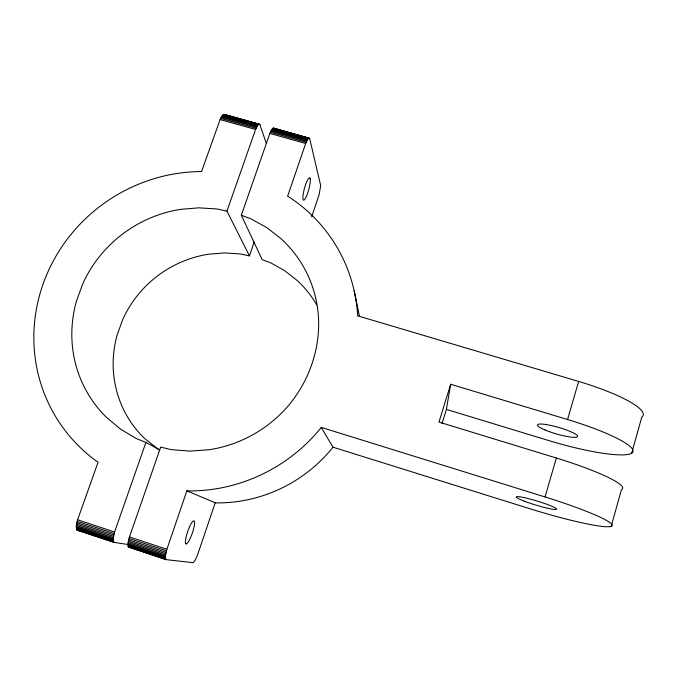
<?xml version="1.0" encoding="UTF-8"?>
<svg xmlns="http://www.w3.org/2000/svg" width="677" height="677" viewBox="0 0 677 677"><rect width="100%" height="100%" fill="white"/><g stroke="black" fill="none" stroke-linecap="round" stroke-linejoin="round"><path stroke-width="1.02" d="M128.232 544.536L113.854 542.379L77.153 530.218L76.535 529.287L76.349 525.411L77.601 519.784L98.089 462.154L96.811 461.375A164.232 157.462 -34.8 0 1 43.218 283.688A164.232 157.462 -34.8 0 1 200.079 171.552L201.534 171.636L220.11 119.567L221.701 116.376L223.723 114.371L259.714 124.28L266.366 143.49M113.854 542.379L113.161 538.824L114.582 532.004L145.919 442.436L136.009 438.417L120.337 428.99L106.416 417.32A125.11 119.931 -34.8 0 1 76.56 300.732L82.839 283.663A125.11 119.931 -34.8 0 1 180.7 209.345L198.75 207.839L216.758 208.948L226.947 211.097L249.441 255.889L240.445 253.96L224.552 252.927L208.609 254.213A109.97 106.187 -35.7 0 0 122.579 319.925L117.138 335.03A109.97 106.187 -35.7 0 0 144.133 438.078L159.044 449.934M165.755 559.591L165.349 556.105L166.889 549.284L186.869 490.817L188.401 490.943A164.232 157.462 -34.8 0 0 320.399 428.549L321.22 427.373L332.932 447.167L332.212 448.199A144.362 139.411 -35.8 0 1 216.555 502.909L215.21 502.799L197.396 555.368L194.815 560.751L193.123 562.672L165.755 559.591L128.334 546.931L128.139 542.556L129.459 536.92L160.669 447.142L171.179 449.621L189.856 451.119L208.677 449.782A125.11 119.931 -34.8 0 0 289.824 403.924C309.465 379.763 320.145 348.613 318.495 317.437A125.11 119.931 -34.8 0 0 280.727 238.431L266.662 227.54L251.082 218.883L241.342 215.261L269.827 133.445L271.333 130.221L273.169 128.139L309.66 138.438L320.703 185.642L319.112 194.663L311.665 216.902M446.397 409.407L450.662 384.274L567.554 419.52A77.33 12.761 16.1 0 1 632.47 452.558A77.33 12.761 16.1 0 1 548.632 440.532L446.397 409.407L442.047 423.506M611.162 526.376L621.469 489.606A77.728 10.341 16.5 0 0 556.359 458.016L438.975 422.076L450.662 384.274M631.666 453.218L641.762 417.201A76.933 15.131 15.7 0 0 578.632 381.439L357.583 315.795L357.6 314.416A164.232 157.462 -34.8 0 0 288.893 196.931L287.615 196.237L305.691 143.465L307.603 139.403L309.431 138.125M332.932 447.167L528.771 508.393A78.134 7.862 16.9 0 0 611.881 526.037A78.134 7.862 16.9 0 0 545.036 496.943L556.359 458.016M567.554 419.52L578.632 381.439M249.441 255.889L254.239 241.968M226.947 211.097L255.567 129.468L257.598 125.465L258.555 124.433L259.714 124.28M77.153 530.218L80.216 530.734M223.723 114.371L258.986 124.187M273.169 128.139L308.822 138.066M260.002 124.61L224.155 114.328M309.66 138.438L273.542 128.08M223.258 114.599L258.555 124.433M272.755 128.385L308.45 138.328M222.758 115.014L258.089 124.856M272.306 128.816L308.043 138.777M222.234 115.606L257.598 125.465M271.832 129.434L307.603 139.403M221.701 116.376L257.099 126.244M271.333 130.221L307.138 140.198M221.159 117.307L256.583 127.183M270.834 131.16L306.656 141.155M220.626 118.373L256.067 128.266M270.326 132.243L306.173 142.246M220.11 119.567L255.567 129.468M269.827 133.445L305.691 143.465M321.22 427.373L545.036 496.943M77.601 519.784L114.582 532.004M129.459 536.92L166.889 549.284M77.161 521.282L114.142 533.501M129.019 538.418L166.449 550.79M76.806 522.729L113.778 534.957M128.655 539.874L166.068 552.254M76.535 524.116L113.482 536.345M128.359 541.261L165.755 553.642M76.349 525.411L113.279 537.64M128.139 542.556L165.51 554.928M76.256 526.596L113.161 538.824M128.004 543.741L165.349 556.105M76.256 527.654L113.127 539.865M127.961 544.782L165.273 557.146M76.349 528.551L113.177 540.762M127.995 545.67L165.273 558.026M76.535 529.287L113.321 541.482M128.122 546.39L165.357 558.728M76.806 529.846L113.55 542.023M128.334 546.931L165.518 559.261M186.869 490.817L215.21 502.799M145.919 442.436L159.713 449.858M241.342 215.261L262.151 259.621L270.758 262.862L284.518 270.58L296.941 280.278A109.97 106.187 -35.7 0 1 316.684 304.794M354.164 290.797L359.529 316.506M186.31 543.893L185.947 543.826A12.203 2.454 -71 0 1 189.966 525.911A12.203 2.454 -71 0 1 194.121 526.706A12.203 2.454 -71 0 1 186.31 543.893M310.244 178.897L310.083 178.279A11.594 2.226 -74.8 0 0 303.838 190.889A11.594 2.226 -74.8 0 0 305.665 197.929A11.594 2.226 -74.8 0 0 310.244 178.897M545.129 430.005A20.835 3.427 16.1 0 0 577.379 436.767A20.835 3.427 16.1 0 0 550.156 425.3A20.835 3.427 16.1 0 0 545.129 430.005M524.235 501.141A21.046 2.116 16.9 0 0 556.435 509.316A21.046 2.116 16.9 0 0 528.652 498.67A21.046 2.116 16.9 0 0 524.235 501.141"/></g></svg>
